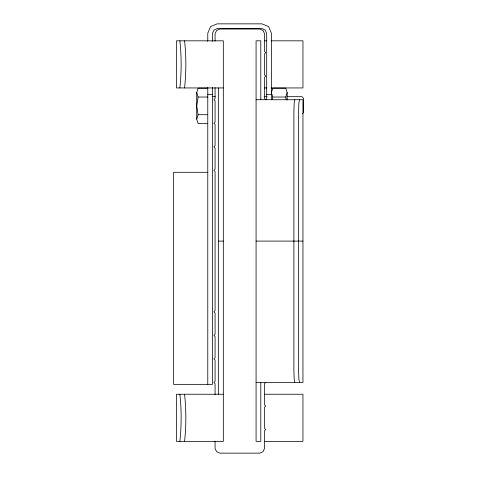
<?xml version="1.0" encoding="UTF-8"?>
<svg xmlns="http://www.w3.org/2000/svg" width="477" height="477" viewBox="0 0 477 477"><rect width="100%" height="100%" fill="white"/><g stroke="black" fill="none" stroke-linecap="round" stroke-linejoin="round"><path stroke-width="0.72" d="M207.775 88.185L198.116 88.185L196.703 92.604L198.116 97.028L196.703 105.87L198.116 114.713L196.703 119.131L198.116 123.555L207.775 123.555M272.373 99.747L272.808 97.028L271.389 92.604L272.808 88.185L285.765 88.185L287.178 92.604L287.178 99.973M179.871 87.941C181.558 72.403 181.558 56.352 179.871 40.819M184.569 87.941C186.257 72.403 186.257 56.352 184.569 40.819M179.871 441.368C181.558 425.83 181.558 409.779 179.871 394.246M184.569 441.368C186.257 425.83 186.257 409.779 184.569 394.246M294.834 99.723L294.172 103.175L293.892 111.505L293.892 370.683L294.172 379.012L294.834 382.465M299.532 99.723L298.864 103.175L298.59 111.505L298.59 370.683L298.864 379.012L299.532 382.465M286.2 99.747L285.765 97.028L287.178 92.604M302.496 113.651L303.438 112.661L303.438 98.167L302.024 96.682L287.178 96.682M265.737 382.465L264.556 383.645L264.556 404.848L265.737 406.028L264.556 407.203L264.556 428.412L265.737 429.586L264.556 430.767L264.556 448.44L263.065 451.653L259.846 453.15L219.79 453.15L216.57 451.653L215.079 448.44L215.079 441.076M264.449 40.819L266.822 40.819M271.031 40.819L302.949 40.819L302.949 87.941L271.031 87.941M223.325 87.941L176.454 87.941L176.454 40.819L223.325 40.819L223.325 441.368L176.454 441.368L176.454 394.246L223.325 394.246M264.449 87.941L266.822 87.941M207.775 94.535L212.486 94.535M266.679 94.535L271.389 94.535M212.229 96.682L215.199 96.682M264.175 96.682L267.144 96.682M198.116 97.028L207.775 97.028M272.808 97.028L285.765 97.028M256.077 99.723L302.949 99.723L302.949 382.465L256.077 382.465M198.116 114.713L207.775 114.713M207.93 172.292L173.562 172.292L173.562 384.349L212.486 384.349L212.486 87.386M218.615 241.094L223.325 241.094M256.077 241.094L293.713 241.094M293.892 241.094L302.949 241.094M264.449 394.246L302.949 394.246L302.949 441.368L264.449 441.368M265.737 99.723L264.556 98.542L264.556 77.34L265.737 76.159L264.556 74.984L264.556 53.776L265.737 52.595L264.556 51.421L264.556 33.748L263.065 30.528L259.846 29.037L219.79 29.037L216.57 30.528L215.079 33.748L215.079 41.111M271.389 99.693L271.389 33.277L268.634 26.611L261.968 23.85L217.202 23.85L210.536 26.611L207.775 33.277L207.775 41.457M266.679 99.693L266.679 33.277L265.188 30.057L261.968 28.56L217.202 28.56L213.982 30.057L212.486 33.277L212.486 41.457M260.788 99.723L260.788 40.819L256.077 40.819L256.077 441.368L260.788 441.368L260.788 382.465M218.615 87.941L218.615 394.246M215.079 87.577L215.079 98.542L213.899 99.723L215.079 100.897L215.079 122.106L213.899 123.281L215.079 124.461L215.079 145.67L213.899 146.844L215.079 148.025L215.079 169.228L213.899 170.408L215.079 171.583L215.079 310.599L213.899 311.779L215.079 312.96L215.079 334.162L213.899 335.343L215.079 336.518L215.079 357.726L213.899 358.901L215.079 360.081L215.079 381.284L213.899 382.465L215.079 383.645L215.079 394.61M207.775 87.386L207.775 384.349M196.703 92.604L196.703 119.131"/></g></svg>
